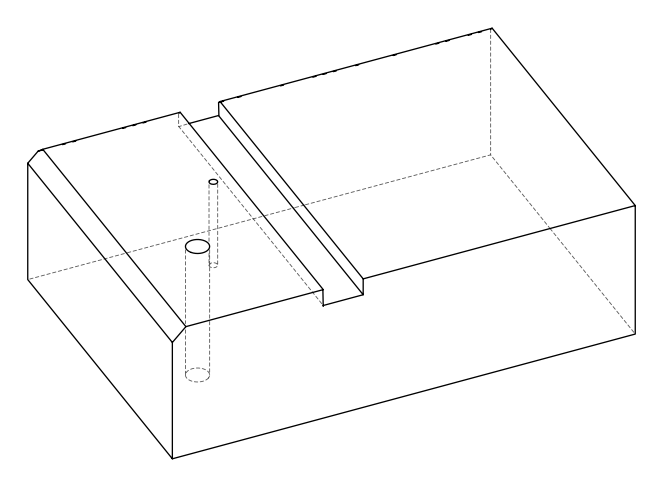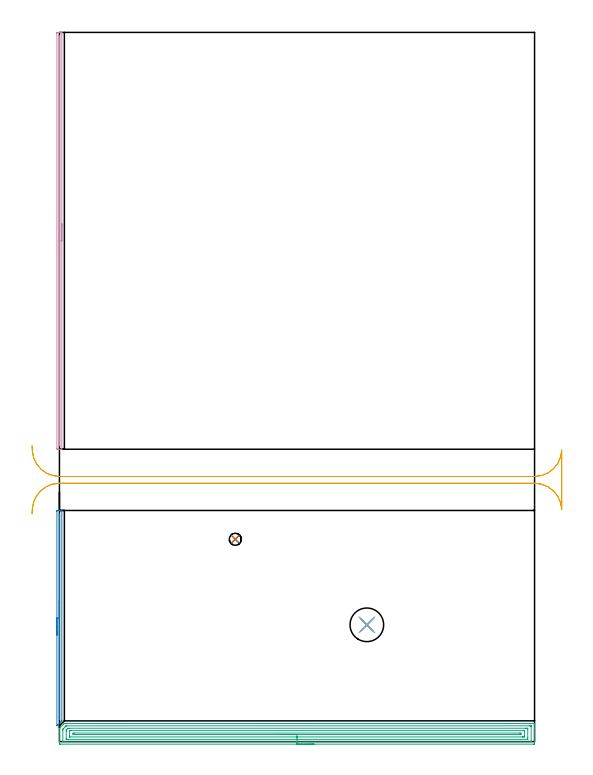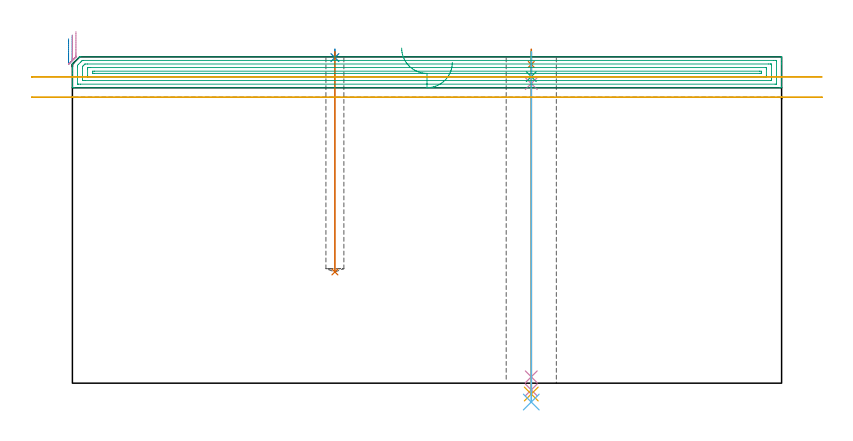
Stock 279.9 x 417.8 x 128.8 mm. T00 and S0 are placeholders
(PLAN: 11 operations, 7 tool changes, 22.6 min)
(1 SPOT_DRILL | STEP1HOLE | NXT0321_9005460120000 | 0.05 min | 185 mm3)
(2 SPOT_DRILL_1 | STEP1POCKET | NXT0321_9005460120000 | 0.03 min | 0 mm3)
(3 DRILL_BLIND_HOLE_INTO_CENTER | STEP1HOLE | NXT0301_023 | 0.04 min | 99 mm3)
(4 GUN_DRILL_THROUGH_HOLE | STEP1HOLE | UGT0307_001 | 0.57 min | 2344 mm3)
(5 SPADE_DRILL_TO_ENLARGE_THROUGH_HOLE | STEP1HOLE | UGT0306_003 | 0.54 min | 13129 mm3)
(6 DRILL_TO_ENLARGE_THROUGH_HOLE | STEP1HOLE | UGT0301_264 | 0.55 min | 23845 mm3)
(7 DRILL_BLIND_HOLE_INTO_CENTER_1 | STEP1POCKET | NXT0301_042 | 0.35 min | 3293 mm3)
(8 AREA_MILL | FG_CHAMFER_SURFACE | UGT0205_001 | 2.14 min | 557 mm3)
(9 AREA_MILL_1 | FG_CHAMFER_SURFACE_1 | UGT0205_001 | 11.39 min | 20812 mm3)
(10 AREA_MILL_2 | FG_CHAMFER_SURFACE_2 | UGT0205_001 | 4.06 min | 1039 mm3)
(11 MILL_RECTANGULAR_SLOT | SLOT_RECTANGULAR | UGT0201_004 | Follow Part, ap 8, ae 75% | 2.82 min | 160215 mm3)
(TOOL NXT0321_9005460120000 | NC Spot Drill, 142deg, 12mm, Carbide, Uncoated | D12 PA142 FL30 Z2)
(TOOL NXT0301_023 | Carbide Drill 5.2mm [860.1-0520-016A1-MM 2214] | D5.2 PA140 FL28 Z2)
(TOOL UGT0307_001 | Gun Drill 5 mm | D5 PA130 FL24 Z1)
(TOOL UGT0306_003 | Spade Drill 12.5mm | D12.5 PA132 FL10 Z2)
(TOOL UGT0301_264 | Twist Drill 19.8 mm | D19.8 PA118 FL140 Z2)
(TOOL NXT0301_042 | Carbide Drill 7.1mm [860.1-0710-057A1-MM 2214] | D7.1 PA140 FL85 Z2)
(TOOL UGT0205_001 | Chamfer Mill 20 x 3 x 45 deg. | D20 FL50 Z2)
(TOOL UGT0201_004 | End Mill 32 mm | D32 FL53 Z6)
(OP 1 SPOT_DRILL)
G17 G21 G94 G90
T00 M6
G54
G17 G0 G90 X181.1 Y68.8 S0 M3
G43 Z138.8 H0
G94 G81 G98 Z125.8 F250. R131.8
G80
M5
M2
(OP 2 SPOT_DRILL_1)
G17 G21 G94 G90
T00 M6
G54
G17 G0 G90 X103.6 Y119.2 S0 M3
G43 Z138.8 H0
G94 G81 G98 Z128.494 F250. R131.8
G80
M5
M2
(OP 3 DRILL_BLIND_HOLE_INTO_CENTER)
G17 G21 G94 G90
T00 M6
G54
G17 G0 G90 X181.1 Y68.8 S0 M3
G43 Z138.8 H1
G94 G81 G98 Z121. F250. R130.8
G80
M5
M2
(OP 4 GUN_DRILL_THROUGH_HOLE)
G17 G21 G94 G90
T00 M6
G54
G17 G0 G90 X181.1 Y68.8 M8
G43 Z138.8 H0
Z126.662
S716 M3
G94 G1 Z118.244 F125. M26
G4 X.084
Z2.5 F250.
G4 X.084
Z-2.666 F125.
G4 X.084
M5
M9
G0 Z126.662
Z138.8
M2
(OP 5 SPADE_DRILL_TO_ENLARGE_THROUGH_HOLE)
G17 G21 G94 G90
T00 M6
G54
G17 G0 G90 X181.1 Y68.8 S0 M3
G43 Z138.8 H0
G94 G73 G98 Z-4.283 F250. Q12.098 R130.8
G80
M5
M2
(OP 6 DRILL_TO_ENLARGE_THROUGH_HOLE)
G17 G21 G94 G90
T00 M6
G54
G17 G0 G90 X181.1 Y68.8 S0 M3
G43 Z138.8 H0
G94 G73 G98 Z-7.449 F250. Q19.464 R130.8
G80
M5
M2
(OP 7 DRILL_BLIND_HOLE_INTO_CENTER_1)
G17 G21 G94 G90
T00 M6
G54
G17 G0 G90 X103.6 Y119.2 S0 M3
G43 Z138.8 H1
G94 G81 G98 Z43.9 F250. R130.8
G80
M5
M2
(OP 8 AREA_MILL)
G17 G21 G94 G90
T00 M6
G54
G17 G0 G90 X-1.5 Y62.75 S1061 M3
G43 Z138.8 H0
Z135.9
G94 G1 Y62.788 Z135.028 F250.
Y62.902 Z134.163
Y63.091 Z133.312
Y63.353 Z132.48
Y63.687 Z131.674
Y64.09 Z130.9
Y64.558 Z130.164
Y65.09 Z129.472
Y65.679 Z128.829
Y66.322 Z128.24
Y67.014 Z127.708
Y67.75 Z127.24
Y68.524 Z126.837
Y69.33 Z126.503
Y70.162 Z126.241
Y71.014 Z126.052
Y71.878 Z125.938
Y72.75 Z125.9
Y135.607
X-1.499 Y135.772 Z125.901
X-1.491 Y136.198 Z125.905
X-1.233 Y136.2 Z126.164
X-0.939 Z126.457
X-0.344 Z127.052
X-0.05 Z127.345
X0.539 Z127.938
X1.029 Z128.428
X1.363 Y136.194 Z128.754
X1.397 Y136.19 Z128.788
X1.4 Y136.052 Z128.8
Y12.568
Y12.206 Z128.785
X1.159 Y11.959 Z128.559
X0.802 Y11.601 Z128.201
X-0.939 Y9.86 Z126.458
X-1.036 Y9.764 Z126.363
X-1.204 Y9.596 Z126.196
X-1.384 Y9.419 Z126.014
X-1.491 Y9.318 Z125.906
X-1.499 Y9.519 Z125.901
X-1.5 Y9.557 Z125.9
Y72.75
X-0.086 Z127.314
Y132.968
X-0.083 Y133.824 Z127.317
X-0.082 Y133.855 Z127.318
X-0.05 Y134.132 Z127.35
X-0.019 Y133.824 Z127.381
X-0.017 Y133.79 Z127.383
X-0.014 Y132.932 Z127.386
Y14.316
X-0.018 Y13.46 Z127.382
X-0.02 Y13.43 Z127.38
X-0.05 Y13.245 Z127.35
X-0.08 Y13.46 Z127.32
X-0.083 Y13.492 Z127.317
X-0.086 Y14.351 Z127.314
Y72.75
Y73.622 Z127.352
Y74.486 Z127.466
Y75.338 Z127.655
Y76.17 Z127.917
Y76.976 Z128.251
Y77.75 Z128.654
Y78.486 Z129.123
Y79.178 Z129.654
Y79.821 Z130.243
Y80.41 Z130.886
Y80.942 Z131.578
Y81.41 Z132.314
Y81.813 Z133.088
Y82.147 Z133.894
Y82.409 Z134.726
Y82.598 Z135.578
Y82.712 Z136.443
Y82.75 Z137.314
G0 Z138.8
M5
M2
(OP 9 AREA_MILL_1)
G17 G21 G94 G90
T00 M6
G54
G17 G0 G90 X149.95 Y-1.5 S1061 M3
G43 Z138.8 H0
Z126.6
G94 G1 X149.912 Z125.728 F250.
X149.798 Z124.863
X149.609 Z124.012
X149.347 Z123.18
X149.013 Z122.374
X148.61 Z121.6
X148.142 Z120.864
X147.61 Z120.172
X147.021 Z119.529
X146.378 Z118.94
X145.686 Z118.408
X144.95 Z117.94
X144.176 Z117.537
X143.37 Z117.203
X142.538 Z116.941
X141.686 Z116.752
X140.822 Z116.638
X139.95 Z116.6
X0.616
X0.217 Y-1.496 Z116.603
X0.01 Y-1.492 Z116.605
X0. Y-1.104 Z116.994
Y4.161 Z122.256
Y5.585 Z123.681
Y5.916 Z124.012
Y6.58 Z124.679
Y7.671 Z125.77
X0.002 Y7.792 Z125.888
X0.02 Y7.821 Z125.918
X2.584 Y10.385 Z128.482
X2.906 Y10.702 Z128.782
X3.295 Y10.7 Z128.8
X279.731
X279.89 Y10.698 Z128.789
X279.897 Y10.553 Z128.645
X279.9 Y10.4 Z128.5
Y10.09 Z128.19
Y9.426 Z127.521
Y8.217 Z126.314
Y7.671 Z125.765
Y-1.104 Z116.994
X279.896 Y-1.38 Z116.717
X279.89 Y-1.492 Z116.605
X279.775 Y-1.499 Z116.599
X279.284 Y-1.5 Z116.6
X139.95
Y-0.086 Z118.014
X3.152
X2.402 Y-0.085 Z118.015
X2.257 Y-0.084 Z118.016
X2.048 Y-0.079 Z118.021
X2.009 Y-0.074 Z118.026
X2.005 Y-0.045 Z118.055
X2.003 Y-0.014 Z118.086
X2. Y0.168 Z118.268
X2.001 Y6.794 Z124.894
X2.004 Y7.185 Z125.285
X2.01 Y7.308 Z125.408
X2.021 Y7.36 Z125.46
X2.361 Y7.711 Z125.811
X3.295 Y8.645 Z126.745
X3.691 Y9.038 Z127.138
X3.86 Y9.202 Z127.302
X3.922 Y9.26 Z127.36
X3.957 Y9.279 Z127.379
X4.001 Y9.281 Z127.381
X4.188 Y9.284 Z127.384
X4.332 Y9.285 Z127.385
X276.748 Y9.286 Z127.386
X277.498 Y9.285 Z127.385
X277.643 Y9.284 Z127.384
X277.852 Y9.279 Z127.379
X277.891 Y9.274 Z127.374
X277.895 Y9.245 Z127.345
X277.897 Y9.214 Z127.314
X277.9 Y9.032 Z127.132
X277.899 Y0.125 Z118.225
X277.896 Y0.02 Z118.12
X277.891 Y-0.05 Z118.05
X277.887 Y-0.079 Z118.021
X277.355 Y-0.086 Z118.014
X139.95
Y1.328 Z119.428
X5.081 Y1.329 Z119.429
X4.388 Y1.332 Z119.432
X4.188 Y1.335 Z119.435
X4.01 Y1.35 Z119.45
X4.005 Y1.529 Z119.629
X4.001 Y1.712 Z119.812
Y6.1 Z124.2
X4.008 Y6.794 Z124.894
X4.01 Y6.884 Z124.984
X4.045 Y6.934 Z125.034
X4.188 Y7.086 Z125.186
X4.483 Y7.382 Z125.482
X4.776 Y7.671 Z125.771
X4.93 Y7.819 Z125.919
X4.984 Y7.865 Z125.965
X5.975 Y7.871 Z125.971
X274.819
X275.512 Y7.868 Z125.968
X275.712 Y7.864 Z125.964
X275.89 Y7.85 Z125.95
X275.895 Y7.671 Z125.771
X275.899 Y7.488 Z125.588
X275.9 Y2.222 Z120.322
X275.896 Y1.529 Z119.629
X275.893 Y1.35 Z119.45
X275.883 Y1.335 Z119.435
X275.864 Y1.333 Z119.433
X275.814 Y1.33 Z119.43
X275.712 Y1.329 Z119.429
X139.95 Y1.328 Z119.428
Y2.743 Z120.843
X6.138
X6.065 Y2.744 Z120.844
X6.032 Y2.747 Z120.847
X6.016 Y2.749 Z120.849
X6.01 Y2.76 Z120.86
X6.007 Y2.859 Z120.959
X6. Y3.259 Z121.359
Y5.891 Z123.991
Y5.916 Z124.016
X6.007 Y6.342 Z124.442
X6.01 Y6.443 Z124.543
X6.134 Y6.45 Z124.55
X6.321 Y6.454 Z124.554
X6.868 Y6.457 Z124.557
X7.21
X273.762
X273.835 Y6.456 Z124.556
X273.868 Y6.453 Z124.553
X273.884 Y6.451 Z124.551
X273.89 Y6.44 Z124.54
X273.893 Y6.341 Z124.441
X273.9 Y5.941 Z124.041
Y3.309 Z121.409
Y3.284 Z121.384
X273.893 Y2.858 Z120.958
X273.89 Y2.757 Z120.857
X273.766 Y2.75 Z120.85
X273.579 Y2.746 Z120.846
X273.032 Y2.743 Z120.843
X272.69
X139.95
Y4.157 Z122.257
X8.659
X8.01 Y4.161 Z122.261
X8.005 Y4.799 Z122.899
X8.01 Y5.039 Z123.139
X8.65 Y5.043 Z123.143
X271.242
X271.89 Y5.039 Z123.139
X271.895 Y4.401 Z122.501
X271.89 Y4.161 Z122.261
X271.25 Y4.157 Z122.257
X139.95
X139.078 Z122.295
X138.214 Z122.409
X137.362 Z122.598
X136.53 Z122.86
X135.724 Z123.194
X134.95 Z123.597
X134.214 Z124.065
X133.522 Z124.596
X132.879 Z125.186
X132.29 Z125.829
X131.758 Z126.521
X131.29 Z127.257
X130.887 Z128.031
X130.553 Z128.837
X130.291 Z129.669
X130.102 Z130.52
X129.988 Z131.385
X129.95 Z132.257
G0 Z138.8
M5
M2
(OP 10 AREA_MILL_2)
G17 G21 G94 G90
T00 M6
G54
G17 G0 G90 X1.4 Y305. S1061 M3
G43 Z138.8 H0
G94 G1 Y304.962 Z137.928 F250.
Y304.848 Z137.063
Y304.659 Z136.212
Y304.397 Z135.38
Y304.063 Z134.574
Y303.66 Z133.8
Y303.192 Z133.064
Y302.66 Z132.372
Y302.071 Z131.729
Y301.428 Z131.139
Y300.736 Z130.608
Y300. Z130.14
Y299.226 Z129.737
Y298.42 Z129.403
Y297.588 Z129.141
Y296.736 Z128.952
Y295.872 Z128.838
Y295. Z128.8
Y172.35
X1.405 Y172.21 Z128.795
X1.362 Y172.207 Z128.753
X1.016 Y172.2 Z128.415
X0.56 Z127.959
X-0.05 Z127.345
X-1.244 Z126.153
X-1.491 Y172.202 Z125.905
X-1.5 Y172.634 Z125.9
Y417.201
X-1.499 Y417.367 Z125.901
X-1.491 Y417.798 Z125.905
X-1.244 Y417.8 Z126.153
X-0.939 Z126.457
X-0.355 Z127.042
X-0.05 Z127.345
X0.56 Z127.959
X1.016 Z128.415
X1.362 Y417.794 Z128.753
X1.397 Y417.79 Z128.788
X1.4 Y417.647 Z128.8
Y295.
X-0.014 Z127.386
Y175.475
X-0.016 Y174.583 Z127.384
X-0.017 Y174.55 Z127.383
X-0.05 Y174.269 Z127.35
X-0.082 Y174.583 Z127.318
X-0.085 Y174.617 Z127.315
X-0.086 Y175.475 Z127.314
Y414.525
X-0.084 Y415.417 Z127.316
X-0.083 Y415.45 Z127.317
X-0.05 Y415.731 Z127.35
X-0.018 Y415.417 Z127.382
X-0.016 Y415.383 Z127.384
X-0.014 Y414.525 Z127.386
Y295.
Y294.128 Z127.424
Y293.264 Z127.538
Y292.412 Z127.726
Y291.58 Z127.989
Y290.774 Z128.323
Y290. Z128.725
Y289.264 Z129.194
Y288.572 Z129.725
Y287.929 Z130.315
Y287.34 Z130.958
Y286.808 Z131.65
Y286.34 Z132.386
Y285.937 Z133.16
Y285.603 Z133.966
Y285.341 Z134.798
Y285.152 Z135.649
Y285.038 Z136.514
Y285. Z137.386
G0 Z138.8
M5
M2
(OP 11 MILL_RECTANGULAR_SLOT)
G17 G21 G94 G90
T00 M6
G54
G17 G0 G90 X-16.154 Y134.185 S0 M3
G43 Z138.8 H0
Z120.85
G94 G1 X-15.97 Y137.179 F250.
G2 X0. Y152.2 R16. F500.
G1 X279.9
G2 X295.89 Y136.766 R16.
G1 Y171.634
G2 X279.9 Y156.2 R16.
G1 X0.
G2 X-15.97 Y171.221 R16.
G1 X-16.154 Y174.215 F250.
G0 Y134.185 Z112.9
G1 X-15.97 Y137.179
G2 X0. Y152.2 R16. F500.
G1 X279.9
G2 X295.89 Y136.766 R16.
G1 X295.9
Y171.634
X295.89
G2 X279.9 Y156.2 R16.
G1 X0.
G2 X-15.97 Y171.221 R16.
G1 X-16.154 Y174.215 F250.
G0 Z138.8
M5
M2
